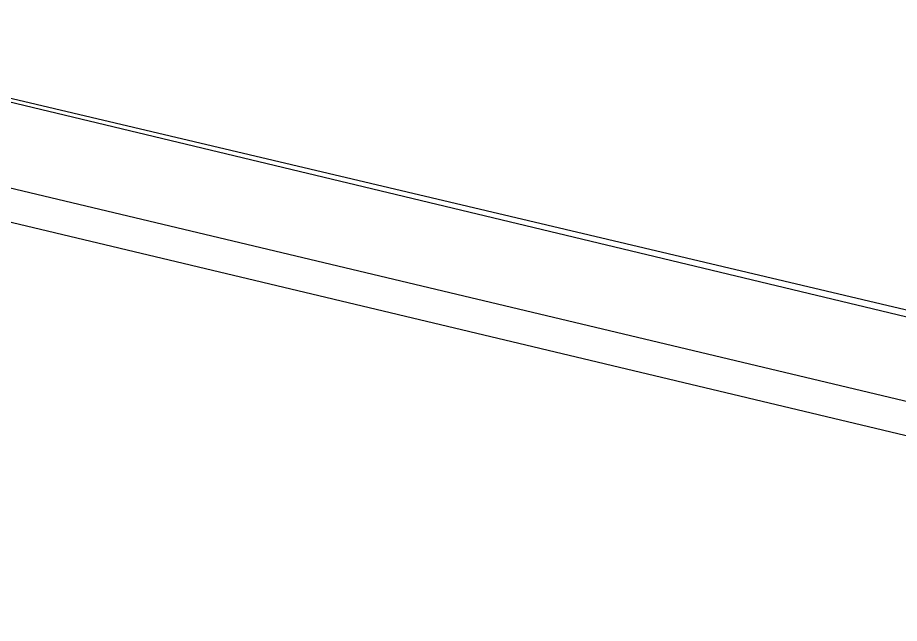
# Model space of a CAD drawing. Header units: feet. Extents: x -84 to 198, y -22 to 181.
# Drawn here: x 71.06 to 72.519, y 17.295 to 18.297 of the extents above; entities that cross this region are included whole.
import ezdxf

# ---------------------------------------------------------------- set-up
doc = ezdxf.new("R2010")
doc.units = ezdxf.units.FT
doc.layers.add('A-LINEA', color=7, linetype='CONTINUOUS')
doc.layers.add('A-MURO-CONCRETO', color=8, linetype='CONTINUOUS')

msp = doc.modelspace()

# ---------------------------------------------------------------- linework, layer by layer
at = {"layer": 'A-LINEA'}
for points in [[(70.2267, 20.5911), (74.48, 19.5911), (73.9333, 17.2711), (69.68, 18.2844), (70.2267, 20.5911)], [(70.2667, 20.5378), (74.4267, 19.5511), (73.8933, 17.3378), (69.7467, 18.3244), (70.2667, 20.5378)], [(70.36, 20.3778), (74.2533, 19.4444), (73.8, 17.4978), (69.9067, 18.4311), (70.36, 20.3778)], [(74.3333, 19.4444), (73.8667, 17.4978), (69.9733, 18.4178), (70.44, 20.3644), (74.3333, 19.4444)], [(74.3333, 19.4444), (73.8667, 17.4978), (69.9733, 18.4178), (70.44, 20.3644), (74.3333, 19.4444)]]:
    msp.add_lwpolyline(points, dxfattribs=at)
at = {"layer": 'A-MURO-CONCRETO'}
msp.add_lwpolyline([(69.9733, 18.4178), (74.08, 18.4178), (73.8667, 17.4978), (69.9733, 18.4178), (69.9733, 18.4178)], dxfattribs=at)
msp.add_lwpolyline([(69.9733, 18.4178), (74.08, 18.4178), (73.8667, 17.4978), (69.9733, 18.4178), (69.9733, 18.4178)], dxfattribs=at)

doc.saveas('drawing.dxf')
